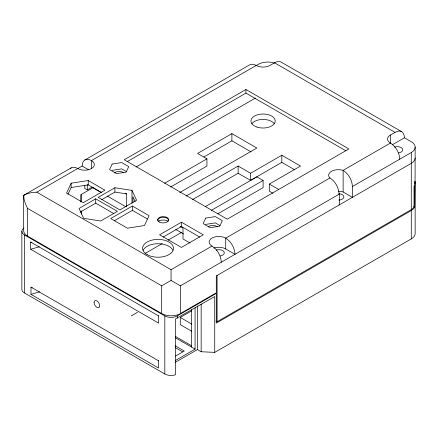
<?xml version="1.0" encoding="UTF-8"?>
<svg xmlns="http://www.w3.org/2000/svg" width="437" height="437" viewBox="0 0 437 437"><rect width="100%" height="100%" fill="white"/><g stroke="black" fill="none" stroke-linecap="round" stroke-linejoin="round"><path stroke-width="0.66" d="M225.721 248.953L225.732 238.138L329.891 178.001C339.046 183.54 340.286 195.323 339.167 204.975M415.063 183.906L415.15 147.138M77.567 168.693L82.14 166.055L82.456 163.438L83.38 161.368L84.86 159.98L249.664 64.829L251.586 64.223L253.826 64.436L256.224 65.452A9.707 5.605 0 0 0 269.951 65.452L274.551 62.797A13.072 7.544 -60 0 1 281.193 62.13L401.696 131.701L403.171 133.083L404.094 135.153L404.411 137.77L411.272 141.73A13.236 7.642 0 0 1 411.272 152.54L411.272 209.634L217.074 321.758L215.905 321.08M23.915 228.054A8.822 5.097 0 0 0 24.434 234.931L164.82 315.913A8.822 5.097 0 0 0 177.296 315.913L216.293 293.385L216.293 323.107L411.272 210.536L413.375 208.952L414.697 207.111L414.926 181.628M71.149 183.201L66.55 193.067L83.238 202.702L104.924 190.182L88.23 180.547L71.149 183.201L71.149 187.528L67.986 194.307M414.697 185.496L414.036 186.419L414.036 207.133L411.272 209.634M70.166 168.819L71.155 167.895A13.044 7.533 60 0 1 77.71 168.518L77.781 168.567A9.707 5.605 0 0 0 91.508 168.567A9.707 5.605 0 0 0 91.508 160.641L91.415 160.603A13.044 7.533 60 0 0 84.86 159.98M161.701 313.558L161.701 285.82L171.08 280.417L180.415 285.82L180.415 313.558A13.236 7.642 0 0 1 161.701 313.558L27.553 236.111A13.236 7.642 0 0 1 23.68 230.709L23.647 195.312L71.155 167.895M27.553 236.111L27.553 208.373L25.466 203.975L24.144 199.523L23.647 195.312L27.482 193.596L31.956 192.526L36.752 192.165L77.71 168.518M256.224 65.452L91.415 160.603L91.415 168.709M256.115 65.61L258.409 64.283A13.236 7.642 0 0 1 274.387 63.07M245.933 89.498L124.266 159.745L227.213 219.183L348.879 148.935L245.933 89.498L245.933 93.103L127.216 161.641M84.8 185.151L84.8 188.473L87.296 189.915L91.978 187.211L101.379 192.641M93.141 187.615L80.747 194.776L80.747 201.943M136.115 166.95L255.372 98.101M95.719 198.83L79.026 208.465L83.631 218.325L100.712 220.98L117.4 211.344L95.719 198.83L95.719 203.15L113.882 213.638M114.904 187.752L98.216 197.387L119.896 209.902L136.584 200.266L131.985 190.406L114.904 187.752L114.904 192.072L101.613 199.747M80.179 212.12L95.719 203.15M179.673 192.591L256.852 148.034L231.894 133.629L197.579 153.442L206.936 158.844L206.936 166.049L170.67 186.987M203.975 156.949L231.894 140.834L251.046 151.89M164.64 183.261L206.936 158.844M132.373 206.035L110.692 218.549L127.385 228.185L144.461 225.53L149.066 215.67L132.373 206.035L132.373 210.355L114.21 220.843M186.113 196.076L238.132 166.049L250.609 173.254L281.805 155.239L300.525 166.049L269.329 184.059L269.329 191.171L272.835 193.23M192.619 199.529L238.132 173.254L250.609 180.366L281.805 162.356L294.675 169.785M205.193 206.679L256.852 176.854L263.09 180.459L263.09 187.659L217.888 213.759M181.431 222.198L159.592 234.806L181.431 247.413L203.271 234.806L181.431 222.198L181.431 226.519L199.725 237.083M163.138 237.083L181.431 226.519M211.432 210.279L263.09 180.459M145.068 253.46L162.187 243.578M168.087 240.17L181.661 232.331M399.74 159.199C399.429 152.737 395.856 146.444 390.372 142.992A9.707 5.605 0 0 1 390.372 135.066L395.059 132.373A13.072 7.538 -60.1 0 1 401.696 131.701M36.752 192.165L171.058 269.705L212.005 246.064C217.44 249.549 220.991 255.787 221.297 262.227M390.459 143.036L343.132 170.359L340.865 169.867A9.707 5.605 0 0 0 328.974 176.728L329.891 178.001M392.207 144.827L404.411 137.77M180.415 285.82L339.167 194.17M338.353 191.286A9.707 5.605 0 0 1 340.865 191.477L343.132 191.974L352.413 197.327L352.413 186.523L411.272 152.54M131.286 315.902L137.524 312.297M180.415 313.558L216.293 292.845L216.293 275.916L411.272 163.345A13.236 7.642 0 0 0 415.15 157.943M21.85 231.331L21.85 289.338A8.822 5.097 0 0 0 24.434 292.937L164.82 373.99A8.822 5.097 0 0 0 175.472 374.799L175.472 318.961L214.736 296.537L214.736 352.375L201.162 351.747L197.42 349.584L175.193 362.415M191.827 331.317L180.263 324.636L180.263 317.431L191.401 311.002M175.543 356.089L184.316 351.026L175.242 345.782M175.193 360.612L195.082 349.13L195.082 307.752M214.736 352.375L411.272 238.902A13.236 7.642 0 0 0 415.15 233.5L415.15 183.518M31.923 242.415L30.672 242.054L30.672 249.259L39.406 246.736M32.234 287.508L30.983 287.147L30.983 294.352L39.723 291.829M112.134 170.348L121.721 168.868L126.402 171.566M71.149 187.528L88.23 184.867L101.471 192.509M205.723 224.383L215.31 222.897L219.991 225.601M114.904 192.072L126.648 193.902L126.648 206.564M23.647 195.312L24.133 195.563M274.551 62.797L395.059 132.373M245.933 93.103L345.94 150.841M413.544 206.444L414.697 207.111M269.329 184.059L278.686 189.461M82.14 166.055L88.514 169.736M125.474 193.22L126.648 193.902M180.066 226.453L182.994 228.141L182.994 238.946L189.969 242.977M175.832 229.501L183.502 233.926M132.373 210.355L147.34 218.992M107.256 196.033L126.058 206.887M27.553 208.373L161.701 285.82M180.263 317.431L191.827 324.112M30.672 242.054L158.582 315.902M30.672 249.259L158.582 323.107L158.582 315.678M175.565 336.517L191.335 345.623M175.565 337.867L195.082 349.13M175.242 347.584L182.617 351.845M30.983 287.147L158.582 360.815M30.983 294.352L158.582 368.02L158.582 360.585M212.005 246.064L210.454 244.906A9.69 5.594 0 0 1 212.803 237.657A9.69 5.594 0 0 1 225.563 238.05C231.08 241.503 234.691 247.823 235.002 254.312L225.563 248.866A9.69 5.594 0 0 0 213.846 248.052M135.17 201.555L132.903 196.705L132.903 202.702M414.937 181.322L415.15 183.081M352.413 186.523C352.107 180.088 348.557 173.85 343.132 170.359L343.132 191.974M171.08 280.417L171.058 269.705M411.272 210.536L411.272 238.902M390.459 135.028L390.459 143.806M281.805 155.239L281.805 162.356M250.609 173.254L250.609 180.366M238.132 166.049L238.132 173.254M231.894 133.629L231.894 140.834M217.074 275.468L217.074 321.758M201.162 304.081L201.162 351.747M197.42 306.004L197.42 349.584M191.335 309.664L191.335 346.973M177.296 315.913L177.296 318.152M164.82 315.913L164.82 373.99M131.985 190.406L131.985 203.309M88.23 180.547L88.23 184.867M87.296 184.6L87.296 189.915M81.369 194.416L81.369 201.905M81.369 210.984L81.369 214.168M24.434 234.931L24.434 292.937M394.48 147.078A5.517 3.185 0 0 1 402.33 148.618A5.517 3.185 0 0 1 398.664 152.912M216.031 250.106A5.517 3.185 0 0 1 223.886 251.646A5.517 3.185 0 0 1 220.215 255.94M114.565 172.872A5.293 3.059 0 0 1 123.737 172.872M208.159 226.907A5.293 3.059 0 0 1 217.326 226.907M158.189 221.209A7.058 4.075 0 0 1 168.174 221.209M157.664 220.488A5.517 3.185 0 0 1 163.181 217.304A5.517 3.185 0 0 1 168.698 220.488M143.118 250.33A15.442 8.915 0 0 1 158.036 243.72A15.442 8.915 0 0 1 172.948 250.33M251.881 123.742A12.132 7.003 0 0 1 263.09 119.416A12.132 7.003 0 0 1 274.299 123.742M338.828 193.722A5.517 3.185 0 0 1 343.864 196.89A5.517 3.185 0 0 1 338.828 200.064M112.134 164.044L109.561 169.583L116.581 173.631L126.173 172.151L128.74 166.612L121.721 162.564L112.134 164.044M205.723 218.079L203.156 223.613L210.175 227.666L219.762 226.186L222.329 220.647L215.31 216.594L205.723 218.079M159.281 222.018A5.517 3.185 0 0 0 168.507 220.592A5.517 3.185 0 0 0 161.756 216.692A5.517 3.185 0 0 0 159.281 222.018M147.116 254.618A15.442 8.915 0 0 0 172.948 250.62A15.442 8.915 0 0 0 154.037 239.7A15.442 8.915 0 0 0 147.116 254.618M257.022 127.085A12.132 7.003 0 0 0 275.223 121.022A12.132 7.003 0 0 0 257.022 114.953A12.132 7.003 0 0 0 257.022 127.085M94.081 302.53A3.971 2.294 60 0 0 98.292 307.768A3.971 2.294 60 0 0 98.292 302.153A3.971 2.294 60 0 0 94.081 302.53"/></g></svg>
